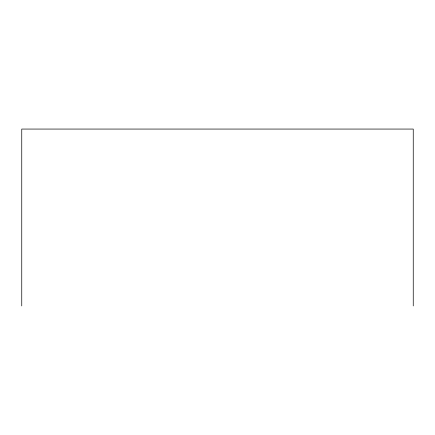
<?xml version="1.0" encoding="UTF-8"?>
<svg xmlns="http://www.w3.org/2000/svg" width="435" height="435" viewBox="0 0 435 435"><rect width="100%" height="100%" fill="white"/><g stroke="black" fill="none" stroke-linecap="round" stroke-linejoin="round"><path stroke-width="0.65" d="M413.25 305.935L413.25 129.065L21.75 129.065L21.75 305.935"/></g></svg>
